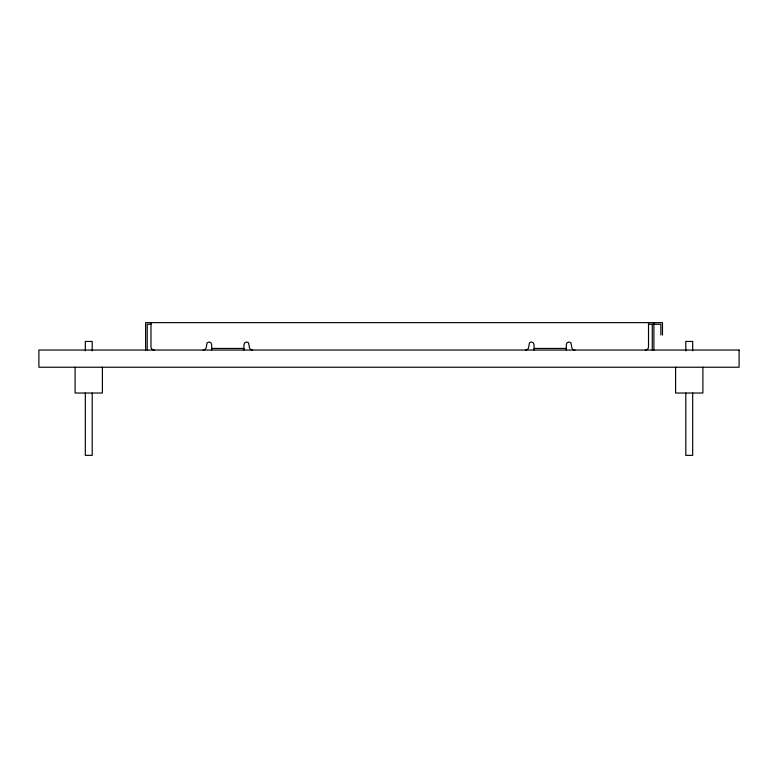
<?xml version="1.0" encoding="UTF-8"?>
<svg xmlns="http://www.w3.org/2000/svg" width="778" height="778" viewBox="0 0 778 778"><rect width="100%" height="100%" fill="white"/><g stroke="black" fill="none" stroke-linecap="round" stroke-linejoin="round"><path stroke-width="1.17" d="M150.981 324.261L147.217 324.261L147.217 350.042M648.512 324.261L660.872 324.261L660.872 335.007M211.694 348.437L243.932 348.437M534.068 348.437L566.306 348.437M702.884 367.235L702.884 393.026L675.596 393.026L675.596 367.235M692.683 350.829L692.683 341.445L685.797 341.445L685.797 350.829M692.683 393.026L692.683 455.354L685.797 455.354L685.797 393.026M662.486 335.007L662.486 322.646L145.603 322.646L145.603 350.042M653.89 322.646L653.89 350.042M652.275 324.261L652.275 350.042M648.512 322.646L648.512 346.823A3.219 3.219 0 0 1 645.293 350.042M566.306 350.042L566.306 344.673L567.094 342.777L568.99 341.989L570.896 342.777L571.684 346.823A3.219 3.219 0 0 0 574.903 350.042M534.068 350.042L534.068 344.673L533.28 342.777L531.384 341.989L529.487 342.777L528.7 346.823A3.219 3.219 0 0 1 525.471 350.042M243.932 350.042L243.932 344.673L244.72 342.777L246.616 341.989L248.513 342.777L249.3 346.823A3.219 3.219 0 0 0 252.529 350.042M211.694 350.042L211.694 344.673L210.906 342.777L209.01 341.989L207.104 342.777L206.316 346.823A3.219 3.219 0 0 1 203.097 350.042M150.981 322.646L150.981 346.823A3.219 3.219 0 0 0 154.2 350.042M102.404 367.235L102.404 393.026L75.116 393.026L75.116 367.235M92.203 350.829L92.203 341.445L85.317 341.445L85.317 350.829M92.203 393.026L92.203 455.354L85.317 455.354L85.317 393.026M739.1 350.042L38.9 350.042L38.9 367.235L739.1 367.235L739.1 350.042"/></g></svg>
